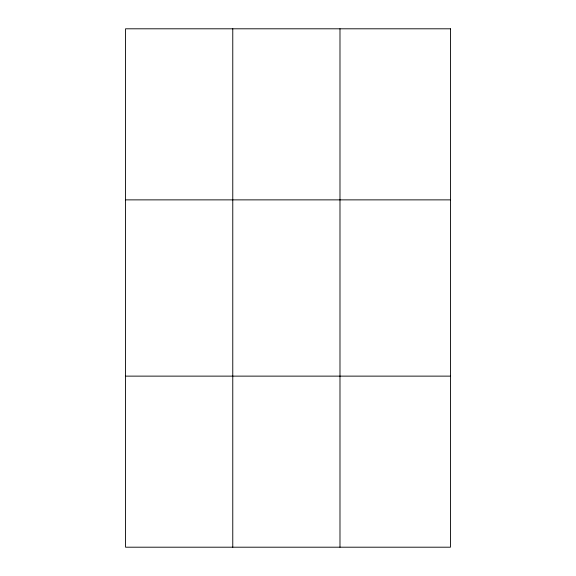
<?xml version="1.0" encoding="UTF-8"?>
<svg xmlns="http://www.w3.org/2000/svg" width="576" height="576" viewBox="0 0 576 576"><rect width="100%" height="100%" fill="white"/><g stroke="black" fill="none" stroke-linecap="round" stroke-linejoin="round"><path stroke-width="0.86" d="M232.769 547.2L232.769 28.8M339.984 547.2L339.984 28.8M125.561 199.872L450.439 199.872M125.561 376.128L450.439 376.128M450.439 28.8L450.439 547.2L125.561 547.2L125.561 28.8L450.439 28.8"/></g></svg>
